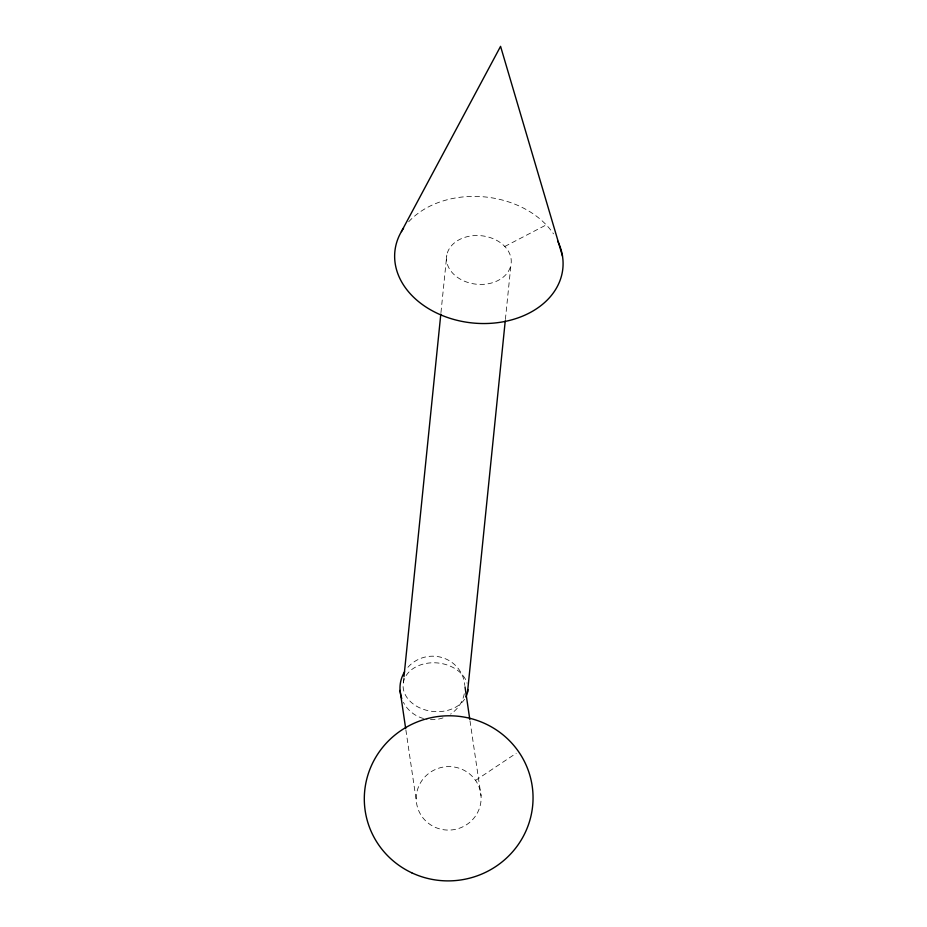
<?xml version="1.0" encoding="UTF-8"?>
<svg xmlns="http://www.w3.org/2000/svg" width="927" height="927" viewBox="0 0 927 927"><rect width="100%" height="100%" fill="white"/><g stroke="black" fill="none" stroke-linecap="round" stroke-linejoin="round"><path stroke-width="0.7" stroke-dasharray="4.63 3.48" d="M403.396 682.342L403.836 678.019M440.951 312.631L446.802 255.087M505.377 319.514L510.939 264.855A32.468 24.357 5.8 0 0 466.814 236.779A32.468 24.357 5.8 0 0 458.853 278.285A32.468 24.357 5.8 0 0 510.939 264.855M475.574 780.395L516.212 753.28M504.786 246.478L546.27 224.89M470.012 720.882L481.043 795.899A32.468 31.738 -8.4 0 1 434.462 826.977A32.468 31.738 -8.4 0 1 430.51 772.145A32.468 31.738 -8.4 0 1 481.043 795.899M405.887 730.012L416.304 800.789M464.288 693.767A32.468 31.738 -8.4 0 1 450.592 714.126M443.013 717.88A32.468 31.738 -8.4 0 1 426.258 719.143M423.512 718.518A32.468 31.738 -8.4 0 1 403.396 702.307M407.926 667.278A32.468 31.738 -8.4 0 1 442.712 657.753A32.468 31.738 -8.4 0 1 464.809 685.493M408.668 221.796A84.415 63.326 5.8 0 1 553.512 233.859M464.554 699.259A32.468 24.357 5.8 0 1 413.315 704.045A32.468 24.357 5.8 0 1 419.352 665.331A32.468 24.357 5.8 0 1 467.057 683.187"/><path stroke-width="1.39" d="M403.987 676.583L440.812 314.068M467.532 692.098L505.238 320.951M401.426 231.599L500.568 46.35L562.492 256.107M465.018 686.907L469.804 719.468M400.058 690.372L405.678 728.599M401.75 698.483A32.468 31.738 -8.4 0 1 404.601 671.785M557.706 241.124A84.415 63.326 5.8 0 1 474.462 323.152A84.415 63.326 5.8 0 1 403.546 228.227M467.845 689.572A32.468 24.357 5.8 0 1 465.875 696.977M411.727 872.794A84.415 82.515 -8.4 0 0 532.84 791.994A84.415 82.515 -8.4 0 0 401.449 730.233A84.415 82.515 -8.4 0 0 411.727 872.794"/></g></svg>
